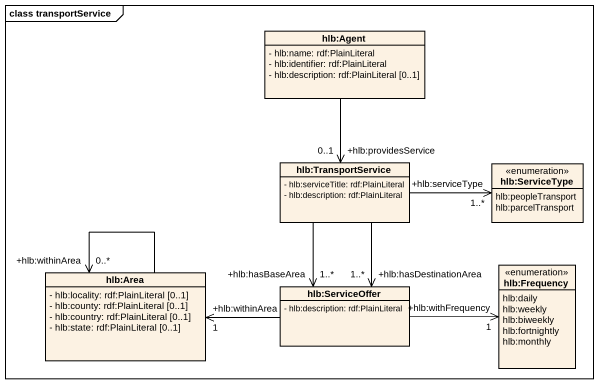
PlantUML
@startuml
mainframe class transportService
hide circle
hide empty members
skinparam classAttributeIconSize 0
class "hlb:Agent" as hlb_Agent {
  - hlb:name: rdf:PlainLiteral
  - hlb:identifier: rdf:PlainLiteral
  - hlb:description: rdf:PlainLiteral [0..1]
}
class "hlb:TransportService" as hlb_TransportService {
  - hlb:serviceTitle: rdf:PlainLiteral
  - hlb:description: rdf:PlainLiteral
}
enum "hlb:ServiceType" as hlb_ServiceType {
  hlb:peopleTransport
  hlb:parcelTransport
}
class "hlb:Area" as hlb_Area {
  - hlb:locality: rdf:PlainLiteral [0..1]
  - hlb:county: rdf:PlainLiteral [0..1]
  - hlb:country: rdf:PlainLiteral [0..1]
  - hlb:state: rdf:PlainLiteral [0..1]
}
class "hlb:ServiceOffer" as hlb_ServiceOffer {
  - hlb:description: rdf:PlainLiteral
}
enum "hlb:Frequency" as hlb_Frequency {
  hlb:daily
  hlb:weekly
  hlb:biweekly
  hlb:fortnightly
  hlb:monthly
}
hlb_Agent --> "+hlb:providesService\n0..1" hlb_TransportService
hlb_TransportService -right-> "+hlb:serviceType\n1..*" hlb_ServiceType
hlb_TransportService --> "+hlb:hasBaseArea\n1..*" hlb_ServiceOffer
hlb_TransportService --> "+hlb:hasDestinationArea\n1..*" hlb_ServiceOffer
hlb_Area --> "+hlb:withinArea\n0..*" hlb_Area
hlb_ServiceOffer -left-> "+hlb:withinArea\n1" hlb_Area
hlb_ServiceOffer -right-> "+hlb:withFrequency\n1" hlb_Frequency
@enduml
